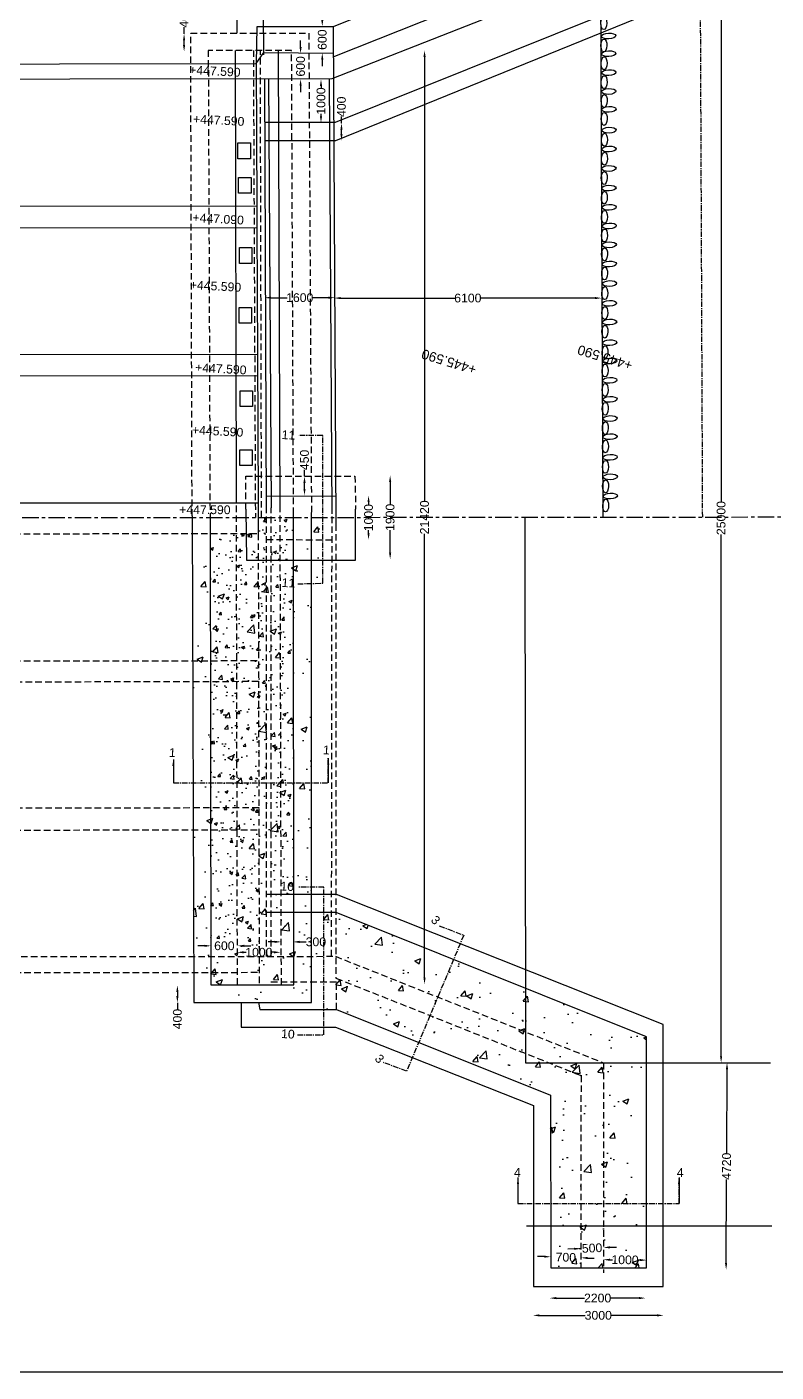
# Model space of a CAD drawing. Header units: millimetres. Extents: x 3621 to 101772, y 3733 to 84143.
# Drawn here: x 51006 to 68120, y 3746 to 34486 of the extents above; entities that cross this region are included whole.
import ezdxf

# ---------------------------------------------------------------- set-up
doc = ezdxf.new("R2010")
doc.units = ezdxf.units.MM
doc.header["$MEASUREMENT"] = 0
doc.linetypes.add('CENTER', pattern=[2, 1.25, -0.25, 0.25, -0.25])
doc.linetypes.add('DASHED', pattern=[0.75, 0.5, -0.25])
for name, color, linetype in [('DIM', 7, 'Continuous'), ('DWG', 7, 'Continuous'), ('TXT', 7, 'Continuous'), ('TXT @ 1', 7, 'Continuous')]:
    doc.layers.add(name, color=color, linetype=linetype)
doc.styles.add('Notes', font='arial.ttf')
doc.styles.get("Standard").update_dxf_attribs({"font": 'arial.ttf'})
doc.dimstyles.new('Civil', dxfattribs={"dimtxt": 200, "dimasz": 150, "dimexe": 0.1, "dimexo": 0.0625, "dimgap": 0.09, "dimtad": 0, "dimdec": 0, "dimzin": 12, "dimdsep": 46, "dimtxsty": 'Standard', "dimcen": 0.1, "dimse1": 1, "dimse2": 1, "dimadec": 0, "dimazin": 2, "dimtfac": 1, "dimtdec": 0, "dimtofl": 0, "dimtmove": 0, "dimatfit": 3, "dimfxl": 1, "dimfrac": 1, "dimtolj": 1, "dimtzin": 0, "dimarcsym": 0})

# ---------------------------------------------------------------- blocks, each defined once
blk = doc.blocks.new('*D70')
at = {"layer": 'Defpoints', "color": 0, "ltscale": 100, "transparency": 16777216}
for p in [(58810, 23776), (58879, 23776), (58879, 22766)]:
    blk.add_point(p, dxfattribs=at)
at = {"layer": 'DIM', "color": 0, "lineweight": -2, "ltscale": 100, "transparency": 16777216}
for p, q in [((58810, 23626), (58810, 23560)), ((58810, 22916), (58810, 22982))]:
    blk.add_line(p, q, dxfattribs=at)
at = {"layer": 'DIM', "color": 0, "ltscale": 100, "transparency": 16777216}
for points in [[(58785, 23626), (58835, 23626), (58810, 23776)], [(58785, 22916), (58835, 22916), (58810, 22766)]]:
    blk.add_solid(points, dxfattribs=at)
at = {"layer": 'DIM', "color": 0, "ltscale": 100, "transparency": 16777216, "insert": (58810, 23271), "char_height": 200, "attachment_point": 5, "rotation": 90}
blk.add_mtext('\\A1;1000', dxfattribs=at)
blk = doc.blocks.new('*D71')
at = {"layer": 'Defpoints', "color": 0, "ltscale": 100, "transparency": 16777216}
for p in [(59173, 24234), (59303, 24234), (59173, 22322)]:
    blk.add_point(p, dxfattribs=at)
at = {"layer": 'DIM', "color": 0, "lineweight": -2, "ltscale": 100, "transparency": 16777216}
for p, q in [((59303, 24084), (59303, 23567)), ((59303, 22472), (59303, 22989))]:
    blk.add_line(p, q, dxfattribs=at)
at = {"layer": 'DIM', "color": 0, "ltscale": 100, "transparency": 16777216}
for points in [[(59278, 24084), (59328, 24084), (59303, 24234)], [(59278, 22472), (59328, 22472), (59303, 22322)]]:
    blk.add_solid(points, dxfattribs=at)
at = {"layer": 'DIM', "color": 0, "ltscale": 100, "transparency": 16777216, "insert": (59303, 23278), "char_height": 200, "attachment_point": 5, "rotation": 90}
blk.add_mtext('\\A1;1900', dxfattribs=at)
blk = doc.blocks.new('*D72')
at = {"layer": 'Defpoints', "color": 0, "ltscale": 100, "transparency": 16777216}
for p in [(57333, 24216), (57347, 24216), (57333, 23779)]:
    blk.add_point(p, dxfattribs=at)
at = {"layer": 'DIM', "color": 0, "lineweight": -2, "ltscale": 100, "transparency": 16777216}
for p, q in [((57347, 24216), (57347, 24366)), ((57347, 23929), (57347, 24066))]:
    blk.add_line(p, q, dxfattribs=at)
at = {"layer": 'DIM', "color": 0, "ltscale": 100, "transparency": 16777216}
for points in [[(57322, 24066), (57372, 24066), (57347, 24216)], [(57322, 23929), (57372, 23929), (57347, 23779)]]:
    blk.add_solid(points, dxfattribs=at)
at = {"layer": 'DIM', "color": 0, "ltscale": 100, "transparency": 16777216, "insert": (57347, 24591), "char_height": 200, "attachment_point": 5, "rotation": 90}
blk.add_mtext('\\A1;450', dxfattribs=at)
blk = doc.blocks.new('*D73')
at = {"layer": 'Defpoints', "color": 0, "ltscale": 100, "transparency": 16777216}
for p in [(59988, 33949), (60089, 33949), (59988, 12609)]:
    blk.add_point(p, dxfattribs=at)
at = {"layer": 'DIM', "color": 0, "lineweight": -2, "ltscale": 100, "transparency": 16777216}
for p, q in [((60089, 33799), (60089, 23657)), ((60089, 12759), (60089, 22901))]:
    blk.add_line(p, q, dxfattribs=at)
at = {"layer": 'DIM', "color": 0, "ltscale": 100, "transparency": 16777216}
for points in [[(60064, 33799), (60114, 33799), (60089, 33949)], [(60064, 12759), (60114, 12759), (60089, 12609)]]:
    blk.add_solid(points, dxfattribs=at)
at = {"layer": 'DIM', "color": 0, "ltscale": 100, "transparency": 16777216, "insert": (60089, 23279), "char_height": 200, "attachment_point": 5, "rotation": 90}
blk.add_mtext('\\A1;21420', dxfattribs=at)
blk = doc.blocks.new('*D74')
at = {"layer": 'Defpoints', "color": 0, "ltscale": 100, "transparency": 16777216}
for p in [(62565, 5008), (65551, 5042), (65551, 5008)]:
    blk.add_point(p, dxfattribs=at)
at = {"layer": 'DIM', "color": 0, "lineweight": -2, "ltscale": 100, "transparency": 16777216}
for p, q in [((62715, 5042), (63760, 5042)), ((65401, 5042), (64357, 5042))]:
    blk.add_line(p, q, dxfattribs=at)
at = {"layer": 'DIM', "color": 0, "ltscale": 100, "transparency": 16777216}
for points in [[(62715, 5067), (62715, 5017), (62565, 5042)], [(65401, 5067), (65401, 5017), (65551, 5042)]]:
    blk.add_solid(points, dxfattribs=at)
at = {"layer": 'DIM', "color": 0, "ltscale": 100, "transparency": 16777216, "insert": (64058, 5042), "char_height": 200, "attachment_point": 5}
blk.add_mtext('\\A1;3000', dxfattribs=at)
blk = doc.blocks.new('*D75')
at = {"layer": 'Defpoints', "color": 0, "ltscale": 100, "transparency": 16777216}
for p in [(62948, 5429), (65138, 5437), (65138, 5429)]:
    blk.add_point(p, dxfattribs=at)
at = {"layer": 'DIM', "color": 0, "lineweight": -2, "ltscale": 100, "transparency": 16777216}
for p, q in [((63098, 5437), (63743, 5437)), ((64988, 5437), (64343, 5437))]:
    blk.add_line(p, q, dxfattribs=at)
at = {"layer": 'DIM', "color": 0, "ltscale": 100, "transparency": 16777216}
for points in [[(63098, 5462), (63098, 5412), (62948, 5437)], [(64988, 5462), (64988, 5412), (65138, 5437)]]:
    blk.add_solid(points, dxfattribs=at)
at = {"layer": 'DIM', "color": 0, "ltscale": 100, "transparency": 16777216, "insert": (64043, 5437), "char_height": 200, "attachment_point": 5}
blk.add_mtext('\\A1;2200', dxfattribs=at)
blk = doc.blocks.new('*D76')
at = {"layer": 'Defpoints', "color": 0, "ltscale": 100, "transparency": 16777216}
for p in [(62971, 6326), (63660, 6304), (63662, 6358)]:
    blk.add_point(p, dxfattribs=at)
at = {"layer": 'DIM', "color": 0, "lineweight": -2, "ltscale": 100, "transparency": 16777216}
for p, q in [((62822, 6385), (62672, 6389)), ((63812, 6353), (63962, 6349))]:
    blk.add_line(p, q, dxfattribs=at)
at = {"layer": 'DIM', "color": 0, "ltscale": 100, "transparency": 16777216}
for points in [[(62823, 6410), (62822, 6360), (62972, 6380)], [(63813, 6378), (63811, 6329), (63662, 6358)]]:
    blk.add_solid(points, dxfattribs=at)
at = {"layer": 'DIM', "color": 0, "ltscale": 100, "transparency": 16777216, "insert": (63317, 6369), "char_height": 200, "attachment_point": 5, "rotation": 358.2016}
blk.add_mtext('\\A1;700', dxfattribs=at)
blk = doc.blocks.new('*D77')
at = {"layer": 'Defpoints', "color": 0, "ltscale": 100, "transparency": 16777216}
for p in [(63660, 6537), (64174, 6591), (64175, 6558)]:
    blk.add_point(p, dxfattribs=at)
at = {"layer": 'DIM', "color": 0, "lineweight": -2, "ltscale": 100, "transparency": 16777216}
for p, q in [((63509, 6563), (63359, 6556)), ((64324, 6597), (64473, 6603))]:
    blk.add_line(p, q, dxfattribs=at)
at = {"layer": 'DIM', "color": 0, "ltscale": 100, "transparency": 16777216}
for points in [[(63508, 6588), (63510, 6538), (63659, 6569)], [(64322, 6622), (64325, 6572), (64174, 6591)]]:
    blk.add_solid(points, dxfattribs=at)
at = {"layer": 'DIM', "color": 0, "ltscale": 100, "transparency": 16777216, "insert": (63916, 6580), "char_height": 200, "attachment_point": 5, "rotation": 2.4037}
blk.add_mtext('\\A1;500', dxfattribs=at)
blk = doc.blocks.new('*D78')
at = {"layer": 'Defpoints', "color": 0, "ltscale": 100, "transparency": 16777216}
for p in [(64175, 6315), (65162, 6304), (65162, 6304)]:
    blk.add_point(p, dxfattribs=at)
at = {"layer": 'DIM', "color": 0, "lineweight": -2, "ltscale": 100, "transparency": 16777216}
for p, q in [((64325, 6313), (64380, 6313)), ((65012, 6306), (64957, 6306))]:
    blk.add_line(p, q, dxfattribs=at)
at = {"layer": 'DIM', "color": 0, "ltscale": 100, "transparency": 16777216}
for points in [[(64325, 6338), (64325, 6288), (64175, 6315)], [(65012, 6331), (65012, 6281), (65162, 6304)]]:
    blk.add_solid(points, dxfattribs=at)
at = {"layer": 'DIM', "color": 0, "ltscale": 100, "transparency": 16777216, "insert": (64669, 6310), "char_height": 200, "attachment_point": 5, "rotation": 359.3725}
blk.add_mtext('\\A1;1000', dxfattribs=at)
blk = doc.blocks.new('*D79')
at = {"layer": 'Defpoints', "color": 0, "ltscale": 100, "transparency": 16777216}
for p in [(66926, 10815), (66999, 10815), (66905, 6086)]:
    blk.add_point(p, dxfattribs=at)
at = {"layer": 'DIM', "color": 0, "lineweight": -2, "ltscale": 100, "transparency": 16777216}
for p, q in [((66998, 10665), (66989, 8752)), ((66978, 6236), (66987, 8148))]:
    blk.add_line(p, q, dxfattribs=at)
at = {"layer": 'DIM', "color": 0, "ltscale": 100, "transparency": 16777216}
for points in [[(66973, 10665), (67023, 10665), (66999, 10815)], [(66953, 6236), (67003, 6235), (66978, 6086)]]:
    blk.add_solid(points, dxfattribs=at)
at = {"layer": 'DIM', "color": 0, "ltscale": 100, "transparency": 16777216, "insert": (66988, 8450), "char_height": 200, "attachment_point": 5, "rotation": 89.7466}
blk.add_mtext('\\A1;4720', dxfattribs=at)
blk = doc.blocks.new('*D80')
at = {"layer": 'Defpoints', "color": 0, "ltscale": 100, "transparency": 16777216}
for p in [(66864, 35709), (66999, 35709), (66999, 10815)]:
    blk.add_point(p, dxfattribs=at)
at = {"layer": 'DIM', "color": 0, "lineweight": -2, "ltscale": 100, "transparency": 16777216}
for p, q in [((66864, 35559), (66864, 23640)), ((66864, 10965), (66864, 22884))]:
    blk.add_line(p, q, dxfattribs=at)
at = {"layer": 'DIM', "color": 0, "ltscale": 100, "transparency": 16777216}
for points in [[(66839, 35559), (66889, 35559), (66864, 35709)], [(66839, 10965), (66889, 10965), (66864, 10815)]]:
    blk.add_solid(points, dxfattribs=at)
at = {"layer": 'DIM', "color": 0, "ltscale": 100, "transparency": 16777216, "insert": (66864, 23262), "char_height": 200, "attachment_point": 5, "rotation": 90}
blk.add_mtext('\\A1;25000', dxfattribs=at)
blk = doc.blocks.new('*D81')
at = {"layer": 'Defpoints', "color": 0, "ltscale": 100, "transparency": 16777216}
for p in [(58040, 28298), (56435, 28254), (58040, 28254)]:
    blk.add_point(p, dxfattribs=at)
at = {"layer": 'DIM', "color": 0, "lineweight": -2, "ltscale": 100, "transparency": 16777216}
for p, q in [((56585, 28298), (56949, 28298)), ((57890, 28298), (57527, 28298))]:
    blk.add_line(p, q, dxfattribs=at)
at = {"layer": 'DIM', "color": 0, "ltscale": 100, "transparency": 16777216}
for points in [[(56585, 28323), (56585, 28273), (56435, 28298)], [(57890, 28323), (57890, 28273), (58040, 28298)]]:
    blk.add_solid(points, dxfattribs=at)
at = {"layer": 'DIM', "color": 0, "ltscale": 100, "transparency": 16777216, "insert": (57238, 28298), "char_height": 200, "attachment_point": 5}
blk.add_mtext('\\A1;1600', dxfattribs=at)
blk = doc.blocks.new('*D82')
at = {"layer": 'Defpoints', "color": 0, "ltscale": 100, "transparency": 16777216}
for p in [(64135, 28289), (58022, 28280), (64135, 28280)]:
    blk.add_point(p, dxfattribs=at)
at = {"layer": 'DIM', "color": 0, "lineweight": -2, "ltscale": 100, "transparency": 16777216}
for p, q in [((58172, 28289), (60780, 28289)), ((63985, 28289), (61377, 28289))]:
    blk.add_line(p, q, dxfattribs=at)
at = {"layer": 'DIM', "color": 0, "ltscale": 100, "transparency": 16777216}
for points in [[(58172, 28314), (58172, 28264), (58022, 28289)], [(63985, 28314), (63985, 28264), (64135, 28289)]]:
    blk.add_solid(points, dxfattribs=at)
at = {"layer": 'DIM', "color": 0, "ltscale": 100, "transparency": 16777216, "insert": (61078, 28289), "char_height": 200, "attachment_point": 5}
blk.add_mtext('\\A1;6100', dxfattribs=at)
blk = doc.blocks.new('*D83')
at = {"layer": 'Defpoints', "color": 0, "ltscale": 100, "transparency": 16777216}
for p in [(54596, 34329), (55172, 34329), (55172, 33923)]:
    blk.add_point(p, dxfattribs=at)
at = {"layer": 'DIM', "color": 0, "lineweight": -2, "ltscale": 100, "transparency": 16777216}
for p, q in [((54596, 34329), (54596, 34479)), ((54596, 34073), (54596, 34179))]:
    blk.add_line(p, q, dxfattribs=at)
at = {"layer": 'DIM', "color": 0, "ltscale": 100, "transparency": 16777216}
for points in [[(54571, 34179), (54621, 34179), (54596, 34329)], [(54571, 34073), (54621, 34073), (54596, 33923)]]:
    blk.add_solid(points, dxfattribs=at)
at = {"layer": 'DIM', "color": 0, "ltscale": 100, "transparency": 16777216, "insert": (54596, 34704), "char_height": 200, "attachment_point": 5, "rotation": 90}
blk.add_mtext('\\A1;400', dxfattribs=at)
blk = doc.blocks.new('*D85')
at = {"layer": 'Defpoints', "color": 0, "ltscale": 100, "transparency": 16777216}
for p in [(57674, 34501), (57753, 34501), (57674, 33887)]:
    blk.add_point(p, dxfattribs=at)
at = {"layer": 'DIM', "color": 0, "lineweight": -2, "ltscale": 100, "transparency": 16777216}
for p, q in [((57753, 34651), (57753, 34801)), ((57753, 33737), (57753, 33587))]:
    blk.add_line(p, q, dxfattribs=at)
at = {"layer": 'DIM', "color": 0, "ltscale": 100, "transparency": 16777216}
for points in [[(57728, 34651), (57778, 34651), (57753, 34501)], [(57728, 33737), (57778, 33737), (57753, 33887)]]:
    blk.add_solid(points, dxfattribs=at)
at = {"layer": 'DIM', "color": 0, "ltscale": 100, "transparency": 16777216, "insert": (57753, 34194), "char_height": 200, "attachment_point": 5, "rotation": 90}
blk.add_mtext('\\A1;600', dxfattribs=at)
blk = doc.blocks.new('*D86')
at = {"layer": 'Defpoints', "color": 0, "ltscale": 100, "transparency": 16777216}
for p in [(57148, 33877), (57257, 33877), (57148, 33292)]:
    blk.add_point(p, dxfattribs=at)
at = {"layer": 'DIM', "color": 0, "lineweight": -2, "ltscale": 100, "transparency": 16777216}
for p, q in [((57257, 34027), (57257, 34177)), ((57257, 33142), (57257, 32992))]:
    blk.add_line(p, q, dxfattribs=at)
at = {"layer": 'DIM', "color": 0, "ltscale": 100, "transparency": 16777216}
for points in [[(57232, 34027), (57282, 34027), (57257, 33877)], [(57232, 33142), (57282, 33142), (57257, 33292)]]:
    blk.add_solid(points, dxfattribs=at)
at = {"layer": 'DIM', "color": 0, "ltscale": 100, "transparency": 16777216, "insert": (57257, 33584), "char_height": 200, "attachment_point": 5, "rotation": 90}
blk.add_mtext('\\A1;600', dxfattribs=at)
blk = doc.blocks.new('*D87')
at = {"layer": 'Defpoints', "color": 0, "ltscale": 100, "transparency": 16777216}
for p in [(57635, 33288), (57724, 33288), (57635, 32296)]:
    blk.add_point(p, dxfattribs=at)
at = {"layer": 'DIM', "color": 0, "lineweight": -2, "ltscale": 100, "transparency": 16777216}
for p, q in [((57724, 33138), (57724, 33081)), ((57724, 32446), (57724, 32503))]:
    blk.add_line(p, q, dxfattribs=at)
at = {"layer": 'DIM', "color": 0, "ltscale": 100, "transparency": 16777216}
for points in [[(57699, 33138), (57749, 33138), (57724, 33288)], [(57699, 32446), (57749, 32446), (57724, 32296)]]:
    blk.add_solid(points, dxfattribs=at)
at = {"layer": 'DIM', "color": 0, "ltscale": 100, "transparency": 16777216, "insert": (57724, 32792), "char_height": 200, "attachment_point": 5, "rotation": 90}
blk.add_mtext('\\A1;1000', dxfattribs=at)
blk = doc.blocks.new('*D88')
at = {"layer": 'Defpoints', "color": 0, "ltscale": 100, "transparency": 16777216}
for p in [(57516, 32286), (58191, 32286), (57516, 31890)]:
    blk.add_point(p, dxfattribs=at)
at = {"layer": 'DIM', "color": 0, "lineweight": -2, "ltscale": 100, "transparency": 16777216}
for p, q in [((58191, 32286), (58191, 32436)), ((58191, 32040), (58191, 32136))]:
    blk.add_line(p, q, dxfattribs=at)
at = {"layer": 'DIM', "color": 0, "ltscale": 100, "transparency": 16777216}
for points in [[(58166, 32136), (58216, 32136), (58191, 32286)], [(58166, 32040), (58216, 32040), (58191, 31890)]]:
    blk.add_solid(points, dxfattribs=at)
at = {"layer": 'DIM', "color": 0, "ltscale": 100, "transparency": 16777216, "insert": (58191, 32661), "char_height": 200, "attachment_point": 5, "rotation": 90}
blk.add_mtext('\\A1;400', dxfattribs=at)
blk = doc.blocks.new('*D89')
at = {"layer": 'Defpoints', "color": 0, "ltscale": 100, "transparency": 16777216}
for p in [(54470, 12582), (54443, 12187), (54470, 12187)]:
    blk.add_point(p, dxfattribs=at)
at = {"layer": 'DIM', "color": 0, "lineweight": -2, "ltscale": 100, "transparency": 16777216}
for p, q in [((54443, 12432), (54443, 12337)), ((54443, 12187), (54443, 12037))]:
    blk.add_line(p, q, dxfattribs=at)
at = {"layer": 'DIM', "color": 0, "ltscale": 100, "transparency": 16777216}
for points in [[(54418, 12432), (54468, 12432), (54443, 12582)], [(54418, 12337), (54468, 12337), (54443, 12187)]]:
    blk.add_solid(points, dxfattribs=at)
at = {"layer": 'DIM', "color": 0, "ltscale": 100, "transparency": 16777216, "insert": (54443, 11813), "char_height": 200, "attachment_point": 5, "rotation": 90}
blk.add_mtext('\\A1;400', dxfattribs=at)
blk = doc.blocks.new('*D90')
at = {"layer": 'Defpoints', "color": 0, "ltscale": 100, "transparency": 16777216}
for p in [(55819, 13487), (55213, 12596), (55819, 12596)]:
    blk.add_point(p, dxfattribs=at)
at = {"layer": 'DIM', "color": 0, "lineweight": -2, "ltscale": 100, "transparency": 16777216}
for p, q in [((55063, 13487), (54913, 13487)), ((55969, 13487), (56119, 13487))]:
    blk.add_line(p, q, dxfattribs=at)
at = {"layer": 'DIM', "color": 0, "ltscale": 100, "transparency": 16777216}
for points in [[(55063, 13512), (55063, 13462), (55213, 13487)], [(55969, 13512), (55969, 13462), (55819, 13487)]]:
    blk.add_solid(points, dxfattribs=at)
at = {"layer": 'DIM', "color": 0, "ltscale": 100, "transparency": 16777216, "insert": (55516, 13487), "char_height": 200, "attachment_point": 5}
blk.add_mtext('\\A1;600', dxfattribs=at)
blk = doc.blocks.new('*D91')
at = {"layer": 'Defpoints', "color": 0, "ltscale": 100, "transparency": 16777216}
for p in [(55807, 13360), (56801, 13360), (56801, 13339)]:
    blk.add_point(p, dxfattribs=at)
at = {"layer": 'DIM', "color": 0, "lineweight": -2, "ltscale": 100, "transparency": 16777216}
for p, q in [((55957, 13339), (56015, 13339)), ((56651, 13339), (56593, 13339))]:
    blk.add_line(p, q, dxfattribs=at)
at = {"layer": 'DIM', "color": 0, "ltscale": 100, "transparency": 16777216}
for points in [[(55957, 13364), (55957, 13314), (55807, 13339)], [(56651, 13364), (56651, 13314), (56801, 13339)]]:
    blk.add_solid(points, dxfattribs=at)
at = {"layer": 'DIM', "color": 0, "ltscale": 100, "transparency": 16777216, "insert": (56304, 13339), "char_height": 200, "attachment_point": 5}
blk.add_mtext('\\A1;1000', dxfattribs=at)
blk = doc.blocks.new('*D92')
at = {"layer": 'Defpoints', "color": 0, "ltscale": 100, "transparency": 16777216}
for p in [(57087, 13577), (56814, 13516), (57087, 13516)]:
    blk.add_point(p, dxfattribs=at)
at = {"layer": 'DIM', "color": 0, "lineweight": -2, "ltscale": 100, "transparency": 16777216}
for p, q in [((56664, 13577), (56514, 13577)), ((57237, 13577), (57387, 13577))]:
    blk.add_line(p, q, dxfattribs=at)
at = {"layer": 'DIM', "color": 0, "ltscale": 100, "transparency": 16777216}
for points in [[(56664, 13602), (56664, 13552), (56814, 13577)], [(57237, 13602), (57237, 13552), (57087, 13577)]]:
    blk.add_solid(points, dxfattribs=at)
at = {"layer": 'DIM', "color": 0, "ltscale": 100, "transparency": 16777216, "insert": (57607, 13577), "char_height": 200, "attachment_point": 5}
blk.add_mtext('\\A1;300', dxfattribs=at)

msp = doc.modelspace()

# ---------------------------------------------------------------- hatches: boundary and pattern name
at = {"layer": 'DWG', "ltscale": 100}
h = msp.add_hatch(dxfattribs=at)
h.set_pattern_fill('AR-CONC', color=256, scale=199)
h.paths.add_polyline_path([(56791.3, 23276.7), (56290.4, 23276.3), (56289.8, 22908.9), (56312, 12599), (56819, 12599)], flags=17)
h.paths.add_polyline_path([(57096.8, 23277), (56791.3, 23276.7), (56819, 12599), (57105.6, 12599)], flags=17)
h.paths.add_polyline_path([(57505.7, 23277.4), (57096.8, 23277), (57105.6, 12599), (55207.9, 12599), (55189.8, 22907.9), (54780.6, 22907.5), (54821.6, 12191.1), (57505.7, 12191.1)])
h.paths.add_polyline_path([(57763.5, 23277.6), (57505.7, 23277.4), (57505.7, 21767.8), (57763.5, 21775)])
h = msp.add_hatch(dxfattribs=at)
h.set_pattern_fill('AR-CONC', color=256, scale=100)
h.set_pattern_definition([(50, (0, 0), (717.26, -62.752), [75, -825]), (355, (0, 0), (-138.751, 752.192), [60, -660]), (100.4514, (59.8, -5.2), (578.509, 689.44), [63.74, -701.142]), (46.1842, (0, 200), (1067.241, -165.519), [112.5, -1237.5]), (96.6356, (88.9, 186.2), (934.662, 974.119), [95.61, -1051.714]), (351.1842, (0, 200), (934.662, 974.119), [90, -990]), (21, (100, 150), (596.907, -402.619), [75, -825]), (326, (100, 150), (243.315, 725.15), [60, -660]), (71.4514, (149.74, 116.45), (840.222, 322.531), [63.74, -701.142]), (37.5, (0, 0), (12.1599, 332.8939), [0, -652, 0, -670, 0, -662.5]), (7.5, (0, 0), (263.0695, 394.4117), [0, -382, 0, -637, 0, -252.5]), (327.5, (-223, 0), (533.8224, -22.5549), [0, -250, 0, -780, 0, -1035]), (317.5, (-323, 0), (583.186, 100.105), [0, -325, 0, -518, 0, -735])])
h.paths.add_polyline_path([(57101.8, 17211.5), (56807, 17211.5), (56813.7, 14657), (57103.9, 14657)])
h.paths.add_polyline_path([(56807, 17211.5), (56582.5, 17211.5), (56582.5, 14657), (56813.7, 14657)])
h.paths.add_polyline_path([(57096.8, 23277), (56791.3, 23276.7), (56807, 17211.5), (57101.8, 17211.5)])
h.paths.add_polyline_path([(56791.3, 23276.7), (56582.5, 23276.5), (56582.5, 17211.5), (56807, 17211.5)])
h.paths.add_polyline_path([(56289.8, 22908.9), (55793.3, 22908.4), (55799.4, 20003.5), (56296.1, 20003.6)])
h.paths.add_polyline_path([(55793.3, 22908.4), (55189.8, 22907.9), (55194.9, 20003.3), (55799.4, 20003.5)])
h.paths.add_polyline_path([(55799.4, 20003.5), (55194.9, 20003.3), (55195.7, 19522.2), (55800.4, 19523.6)])
h.paths.add_polyline_path([(56296.1, 20003.6), (55799.4, 20003.5), (55800.4, 19523.6), (56297.1, 19524.7)])
h.paths.add_polyline_path([(56297.1, 19524.7), (55800.4, 19523.6), (55805.3, 17211.5), (56302.1, 17211.5)])
h.paths.add_polyline_path([(55800.4, 19523.6), (55195.7, 19522.2), (55199.8, 17211.5), (55805.3, 17211.5)])
h.paths.add_polyline_path([(55805.3, 17211.5), (55199.8, 17211.5), (55200.8, 16637.2), (55806.5, 16638)])
h.paths.add_polyline_path([(56302.1, 17211.5), (55805.3, 17211.5), (55806.5, 16638), (56303.3, 16638.6)])
h.paths.add_polyline_path([(55806.5, 16638), (55200.8, 16637.2), (55201.7, 16137.5), (55807.6, 16138.2)])
h.paths.add_polyline_path([(56303.3, 16638.6), (55806.5, 16638), (55807.6, 16138.2), (56304.4, 16138.8)])
h.paths.add_polyline_path([(55807.6, 16138.2), (55201.7, 16137.5), (55206.7, 13245), (55813.6, 13245.4)])
h.paths.add_polyline_path([(56304.4, 16138.8), (55807.6, 16138.2), (55813.6, 13245.4), (56310.6, 13245.8)])
h.paths.add_polyline_path([(56479, 23276.4), (56290.4, 23276.3), (56289.8, 22908.9), (56302.1, 17211.5), (56479, 17211.5)])
h = msp.add_hatch(dxfattribs=at)
h.set_pattern_fill('AR-CONC', color=256, scale=199)
h.paths.add_polyline_path([(63661.2, 7597.5), (62968.4, 7597.5), (62971, 6125.5), (63660, 6125.5)])
h.paths.add_polyline_path([(64175, 7597.5), (63661.2, 7597.5), (63660, 6125.5), (64175, 6125.5)])
h.paths.add_polyline_path([(65162, 7597.5), (64175, 7597.5), (64175, 6125.5), (65162, 6125.5)])
h.paths.add_polyline_path([(65162, 11410), (60751.2, 13173.3), (60391.4, 12317.1), (64175, 10813.5), (64175, 7597.5), (65162, 7597.5)])
h.paths.add_polyline_path([(64175, 10813.5), (60391.4, 12317.1), (60213.9, 11894.6), (63663.5, 10522), (63661.2, 7597.5), (64175, 7597.5)])
h.paths.add_polyline_path([(63663.5, 10522), (60213.9, 11894.6), (59956, 11280.8), (62964, 10078), (62968.4, 7597.5), (63661.2, 7597.5)])
h.paths.add_polyline_path([(60751.2, 13173.3), (58070.5, 14245), (58065.5, 14245), (58065.5, 13241.4), (60391.4, 12317.1)])
h.paths.add_polyline_path([(58065.5, 13241.4), (58065.5, 12749.5), (60213.9, 11894.6), (60391.4, 12317.1)])
h.paths.add_polyline_path([(58065.5, 12749.5), (58065.5, 13241.4), (58051.5, 13247), (57790, 13246.8), (57790, 12658), (58078.5, 12658), (58078.5, 12031.5), (59956, 11280.8), (60213.9, 11894.6)])
h.paths.add_polyline_path([(58078.5, 12658), (57790, 12658), (57790, 12031.5), (58078.5, 12031.5)], flags=17)
h.paths.add_polyline_path([(57790, 12658), (57505.7, 12658), (57505.7, 12191.1), (56293, 12191.1), (56327, 12031.5), (57790, 12031.5)])
h.paths.add_polyline_path([(57505.7, 12658), (57105.6, 12658), (57105.6, 12599), (55207.9, 12599), (55207.4, 12880.9), (54819, 12880.7), (54821.6, 12191.1), (57505.7, 12191.1)])
h.paths.add_polyline_path([(57505.7, 13246.6), (57105.1, 13246.3), (57105.6, 12658), (57505.7, 12658)])
h.paths.add_polyline_path([(57105.1, 13246.3), (56817.3, 13246.1), (56818.8, 12658), (57105.6, 12658)])
h.paths.add_polyline_path([(56817.3, 13246.1), (56310.6, 13245.8), (56312, 12599), (56819, 12599)])
h.paths.add_polyline_path([(56310.6, 13245.8), (55813.6, 13245.4), (55814.4, 12881.1), (56311.4, 12881.3)])
h.paths.add_polyline_path([(55813.6, 13245.4), (55206.7, 13245), (55207.4, 12880.9), (55814.4, 12881.1)])
h.paths.add_polyline_path([(56311.4, 12881.3), (55814.4, 12881.1), (55815, 12599), (56312, 12599)])
h.paths.add_polyline_path([(55814.4, 12881.1), (55207.4, 12880.9), (55207.9, 12599), (55815, 12599)])
h.paths.add_polyline_path([(55793.3, 22908.4), (55189.8, 22907.9), (55206.7, 13245), (55813.6, 13245.4)])
h.paths.add_polyline_path([(56289.8, 22908.9), (55793.3, 22908.4), (55813.6, 13245.4), (56310.6, 13245.8)])
h.paths.add_polyline_path([(56814.7, 14245), (56582.5, 14245), (56582.5, 13246), (56817.3, 13246.1)])
h.paths.add_polyline_path([(57104.3, 14245), (56814.7, 14245), (56817.3, 13246.1), (57105.1, 13246.3)])
h.paths.add_polyline_path([(57505.7, 14245), (57104.3, 14245), (57105.1, 13246.3), (57505.7, 13246.6)])
h.paths.add_polyline_path([(57790, 14245), (57505.7, 14245), (57505.7, 13246.6), (57790, 13246.8)])
h.paths.add_polyline_path([(57966.6, 14245), (57790, 14245), (57790, 13246.8), (57965.5, 13246.9)])

# ---------------------------------------------------------------- linework, layer by layer
at = {"ltscale": 100}
msp.add_lwpolyline([(101771.4, 3745.9), (3621.1, 3745.9), (3621.1, 68546.1), (101771.4, 68546.1)], close=True, dxfattribs=at)
at = {"layer": 'DWG', "ltscale": 100}
for points in [[(56415.5, 33847), (56368, 40605.5), (56368, 43369), (56299, 45999.5), (56293.5, 48598.4)], [(55811, 34344.5), (55811, 34891), (58028, 34891), (62519, 36696.5), (62519, 40829), (65462, 40829), (65462, 34891.5), (58055.5, 31879), (56443, 31879.1)], [(64086, 40605.5), (64161, 23283.6)], [(56441.2, 32305.5), (58055.5, 32305.5), (65091, 35143.5), (65091, 40407), (62887.5, 40407), (62887.5, 36464), (58000, 34484), (56256.2, 34490.9)], [(58003.9, 33804.8), (63619, 36038.5), (63593, 40407)], [(56256.2, 34490.9), (56240.8, 33649.7)], [(58000, 34484), (58065.5, 23121.5)], [(55791.5, 23781.5), (55770.5, 33949)], [(56240.8, 33649.7), (56415.1, 33898.4), (58003.4, 33888.9)], [(56791, 23398), (56756.5, 33949)], [(56479, 23422.5), (56437, 33301.7)], [(56527.5, 33301.8), (56582.5, 23497.5)], [(57976.5, 23358), (57921, 33303.5)], [(56477.5, 23765.6), (58061.7, 23772.4)], [(56006, 23468), (56023, 22300), (58515.5, 22300), (58515.5, 23468)], [(62376.5, 23281.9), (62395, 10815), (67993, 10815)], [(55901, 12191.1), (55901, 11628.5), (58052.5, 11628.5), (62580, 9841.5), (62580, 5704), (65541, 5704), (65541, 11688), (58080, 14657), (56479, 14657)], [(56293, 12191.1), (56327, 12031.5), (58078.5, 12031.5), (62964, 10078), (62971, 6125.5)], [(62414.7, 7088.9), (68021.9, 7088.9)]]:
    msp.add_lwpolyline(points, dxfattribs=at)
at = {"layer": 'DWG', "linetype": 'CENTER', "ltscale": 100}
for points in [[(66443, 23285.7), (66348, 46083), (65652.5, 46083)], [(57194, 21759), (57763.5, 21775), (57763.5, 25149.5), (57209.5, 25149.5)], [(54351, 17746), (54351, 17211.5), (57889.5, 17211.5), (57889.5, 17778.5)], [(57188.5, 11451), (57790, 11451), (57790, 14829.5), (57220.5, 14829.5)], [(60426.5, 13942.5), (60985.5, 13731), (59680.5, 10625), (59155, 10819.5)], [(62223.5, 8196), (62223.5, 7597.5), (65902, 7597.5), (65902, 8191.5)]]:
    msp.add_lwpolyline(points, dxfattribs=at)
at = {"layer": 'DWG', "ltscale": 300}
for points in [[(22033.6, 33260.1), (57975.9, 33303.5), (64112.6, 35720.8), (69065.7, 35720.8), (69122.1, 23288.2)], [(29297, 33601.5), (56240.8, 33649.7), (56256, 30397.8)], [(29308, 30366.2), (56256, 30397.8), (56258, 29898.3)], [(29309.7, 29879.9), (56258, 29898.3), (56274.7, 27005.1)], [(29319.6, 26996.4), (56274.7, 27005.1), (56290.8, 23606.4)], [(56277.1, 26509.2), (29321.3, 26494.8)], [(29331.1, 23606.4), (56290.8, 23606.4), (56289.8, 22908.9)], [(54779, 23312), (54821.6, 12191.1), (57505.7, 12191.1), (57505.7, 23389.9)], [(55189, 23364.5), (55207.9, 12599), (57105.6, 12599), (57096.8, 23356.1)], [(62971, 6125.5), (65162, 6125.5), (65162, 11410), (58070.5, 14245), (56479, 14245)]]:
    msp.add_lwpolyline(points, dxfattribs=at)
at = {"layer": 'DWG', "linetype": 'DASHED', "ltscale": 300}
for points in [[(54779, 23312), (54747.5, 34344.5), (57445, 34344.5), (57505.7, 23389.9)], [(57096.8, 23356.1), (57052.5, 33949), (55148.5, 33949), (55189, 23364.5)], [(56178.5, 33949), (56224.5, 23276.2)], [(56365.5, 23276.3), (56339, 33949)], [(56006, 23468), (56006, 24222.5), (58498.5, 24222.5), (58515.5, 23468)], [(55815, 12599), (55791.5, 23781.5)], [(56479, 13245.9), (56479, 23422.5)], [(56582.5, 13246), (56582.5, 23497.5)], [(56819, 12599), (56791, 23398)], [(57965.5, 13246.9), (57976.5, 23391)], [(58065.5, 23121.5), (58065.5, 12749.5), (63663.5, 10522), (63660, 6125.5)], [(29332.8, 22884.5), (56289.8, 22908.9), (56312, 12599)], [(56479, 22774.9), (58065.5, 22762.2)], [(29336.8, 19994.9), (56296.1, 20003.6)], [(56297.1, 19524.7), (29337.5, 19462.8)], [(56303.3, 16638.6), (29341.3, 16604.1)], [(29342, 16106), (56304.4, 16138.8)], [(14751, 6812.4), (14751, 10801.5), (22072, 13222), (58051.5, 13247), (64175, 10813.5), (64175, 6013.5)], [(29346.4, 12871.9), (56311.4, 12881.3)], [(58078.5, 12031.5), (58078.5, 12658), (56506.5, 12658)]]:
    msp.add_lwpolyline(points, dxfattribs=at)
at = {"layer": 'DWG', "ltscale": 100}
for points in [[(55826.5, 31833), (56111.5, 31833), (56111.5, 31473), (55826.5, 31473)], [(55841.5, 31047.5), (56126.5, 31047.5), (56126.5, 30687.5), (55841.5, 30687.5)], [(55861, 29443), (56146, 29443), (56146, 29083), (55861, 29083)], [(55851, 28075), (56136, 28075), (56136, 27715), (55851, 27715)], [(55875.5, 26171.5), (56160.5, 26171.5), (56160.5, 25811.5), (55875.5, 25811.5)], [(55870, 24823.5), (56155, 24823.5), (56155, 24463.5), (55870, 24463.5)]]:
    msp.add_lwpolyline(points, close=True, dxfattribs=at)
at = {"layer": 'DWG', "linetype": 'CENTER', "ltscale": 300}
msp.add_lwpolyline([(5900.3, 24022.7), (5900.3, 23229.2), (74062.1, 23292.8)], dxfattribs=at)
at = {"layer": 'DWG', "ltscale": 100}
for centre, major_axis, ratio in [((64185.4, 34571.8), (4, 147.2), 0.4607331), ((64187.6, 34060.8), (4, 147.2), 0.4607331), ((64293.6, 34279.3), (163.5, 6.8), 0.4024659), ((64295.3, 33874.3), (163.5, 6.8), 0.4024659), ((64189.3, 33655.7), (4, 147.2), 0.4607331), ((64297.2, 33442.3), (163.5, 6.8), 0.4024659), ((64191.2, 33223.8), (4, 147.2), 0.4607331), ((64193.1, 32791.8), (4, 147.2), 0.4607331), ((64299, 33010.4), (163.5, 6.8), 0.4024659), ((64300.8, 32601.2), (163.5, 6.8), 0.4024659), ((64194.8, 32382.6), (4, 147.2), 0.4607331), ((64196.9, 31907.3), (4, 147.2), 0.4607331), ((64302.9, 32125.9), (163.5, 6.8), 0.4024659), ((64304.7, 31693.8), (163.5, 6.8), 0.4024659), ((64198.8, 31475.3), (4, 147.2), 0.4607331), ((64194.3, 31032.3), (4, 147.2), 0.4607331), ((64300.3, 31250.8), (163.5, 6.8), 0.4024659), ((64302.2, 30802.2), (163.5, 6.8), 0.4024659), ((64196.2, 30583.6), (4, 147.2), 0.4607331), ((64304.1, 30364.7), (163.5, 6.8), 0.4024659), ((64198.1, 30146.1), (4, 147.2), 0.4607331), ((64200, 29719.7), (4, 147.2), 0.4607331), ((64305.9, 29938.2), (163.5, 6.8), 0.4024659), ((64307.8, 29506.2), (163.5, 6.8), 0.4024659), ((64201.8, 29287.7), (4, 147.2), 0.4607331), ((64203.7, 28850.6), (4, 147.2), 0.4607331), ((64309.7, 29069.2), (163.5, 6.8), 0.4024659), ((64311.6, 28621.3), (163.5, 6.8), 0.4024659), ((64205.7, 28402.7), (4, 147.2), 0.4607331), ((64207.6, 27948.7), (4, 147.2), 0.4607331), ((64313.6, 28167.2), (163.5, 6.8), 0.4024659), ((64209.5, 27522.2), (4, 147.2), 0.4607331), ((64315.5, 27740.8), (163.5, 6.8), 0.4024659), ((64211.5, 27052.2), (4, 147.2), 0.4607331), ((64317.5, 27270.7), (163.5, 6.8), 0.4024659), ((64213.3, 26633.2), (4, 147.2), 0.4607331), ((64319.3, 26851.7), (163.5, 6.8), 0.4024659), ((64321.2, 26408.8), (163.5, 6.8), 0.4024659), ((64215.2, 26190.2), (4, 147.2), 0.4607331), ((64217.1, 25758.2), (4, 147.2), 0.4607331), ((64323.1, 25976.7), (163.5, 6.8), 0.4024659), ((64325, 25536.2), (163.5, 6.8), 0.4024659), ((64219, 25317.7), (4, 147.2), 0.4607331), ((64220.8, 24901.7), (4, 147.2), 0.4607331), ((64326.8, 25120.2), (163.5, 6.8), 0.4024659), ((64328.8, 24650.2), (163.5, 6.8), 0.4024659), ((64222.9, 24431.7), (4, 147.2), 0.4607331), ((64224.8, 23985.7), (4, 147.2), 0.4607331), ((64330.8, 24204.2), (163.5, 6.8), 0.4024659), ((64226.7, 23548.2), (4, 147.2), 0.4607331), ((64332.7, 23766.8), (163.5, 6.8), 0.4024659)]:
    msp.add_ellipse(centre, major_axis=major_axis, ratio=ratio, dxfattribs=at)

# ---------------------------------------------------------------- texts
at = {"layer": 'TXT @ 1'}
for s, rotation, p in [('+447.590', 357.01348, (54709.3, 33407.9)), ('+447.590', 357.01348, (54796.9, 32284.2)), ('+447.090', 357.01348, (54784.7, 30029.8)), ('+445.590', 357.01348, (54723.7, 28494.4)), ('+447.590', 357.01348, (54845.7, 26605.6)), ('+445.590', 357.01348, (54772.5, 25179.9)), ('11', 357.01348, (56821.3, 25068.8)), ('11', 357.01348, (56821.3, 21688.9)), ('1', 357.01348, (54246.3, 17805.6)), ('1', 357.01348, (57764.2, 17866.2)), ('10', 357.01348, (56792.9, 14754)), ('3', 313.67355, (60217.5, 14062.1)), ('10', 357.01348, (56808, 11381.3)), ('3', 313.67355, (58936.7, 10893.9))]:
    msp.add_text(s, height=200, rotation=rotation, dxfattribs=at).set_placement(p)
at = {"layer": 'TXT @ 1', "style": 'Notes'}
for p in [(61296.6, 26747.3), (64860, 26843.7)]:
    msp.add_text('+445.590', height=220, rotation=162.91013, dxfattribs=at).set_placement(p)
at = {"layer": 'TXT @ 1'}
for s, p in [('+447.590', (54485, 23352)), ('4', (62131.4, 8207.6)), ('4', (65853.4, 8207.6))]:
    msp.add_text(s, height=200, dxfattribs=at).set_placement(p)

# ---------------------------------------------------------------- dimensions: what is measured, and where the dimension line sits
at = {"layer": 'DIM', "ltscale": 100}
for p1, p2, distance, text, picture, middle in [((66998.6, 10814.7), (66998.6, 35709.2), 134.4, '25000', '*D80', (66864.2, 23261.9)), ((55172.2, 33922.6), (55172.2, 34329.1), 575.8, '400', '*D83', (54596.4, 34703.9)), ((57673.9, 33886.7), (57673.9, 34501.5), -79.4, '600', '*D85', (57753.3, 34194.1)), ((57147.7, 33291.7), (57147.7, 33876.8), -109.2, '600', '*D86', (57256.9, 33584.3)), ((59988, 12608.6), (59988, 33949), -100.8, '21420', '*D73', (60088.8, 23278.8)), ((57634.9, 32296.2), (57634.9, 33287.8), -89.4, '1000', '*D87', (57724.3, 32792)), ((57515.8, 31889.7), (57515.8, 32286.3), -675.1, '400', '*D88', (58190.9, 32661)), ((56435.4, 28254.3), (58039.8, 28254.3), 43.5, '1600', '*D81', (57237.6, 28297.9)), ((58022.3, 28280.5), (64134.6, 28280.5), 8.7, '6100', '*D82', (61078.4, 28289.2)), ((57333.3, 23779.3), (57333.3, 24216.4), -13.7, '450', '*D72', (57347, 24591.1)), ((59172.7, 22321.8), (59172.7, 24234), -129.9, '1900', '*D71', (59302.6, 23277.9)), ((58878.7, 22765.7), (58878.7, 23776.4), 68.4, '1000', '*D70', (58810.3, 23271)), ((55212.7, 12595.6), (55818.8, 12595.6), 891, '600', '*D90', (55515.7, 13486.5)), ((56814.4, 13516.1), (57086.8, 13516.1), 61.2, '300', '*D92', (57607.4, 13577.3)), ((55806.6, 13359.6), (56800.8, 13359.6), -20.4, '1000', '*D91', (56303.7, 13339.2)), ((54470.5, 12582), (54470.5, 12187.5), -27.2, '400', '*D89', (54443.3, 11812.8)), ((66904.6, 6085.8), (66925.5, 10815), -73.1, '4720', '*D79', (66988.2, 8450.1)), ((62970.6, 6325.9), (63660.1, 6304.2), 54, '700', '*D76', (63317.1, 6369)), ((63660.3, 6536.6), (64175, 6558.2), 32.4, '500', '*D77', (63916.3, 6579.8)), ((64175, 6315), (65162, 6304.2), 0, '1000', '*D78', (64668.5, 6309.6)), ((62948.2, 5428.9), (65138.4, 5428.9), 8.6, '2200', '*D75', (64043.3, 5437.5)), ((62565.2, 5007.7), (65551.5, 5007.7), 34.4, '3000', '*D74', (64058.3, 5042.1))]:
    dim = msp.add_aligned_dim(p1=p1, p2=p2, distance=distance, text=text, dimstyle='Civil', dxfattribs=at)
    dim.commit()
    dim.dimension.update_dxf_attribs({"geometry": picture, "text_midpoint": middle})

# ---------------------------------------------------------------- leaders
at = {"layer": 'TXT', "ltscale": 100}
for points in [[(54351, 17746), (54351, 17211.5)], [(57889.5, 17778.5), (57889.5, 17211.5)], [(62223.5, 8196), (62223.5, 7597.5)], [(65902, 8191.5), (65902, 7597.5)]]:
    msp.add_leader(points, dimstyle='Civil', override={"dimgap": 0.09, "dimtad": 0}, dxfattribs=at)

doc.saveas('drawing.dxf')
